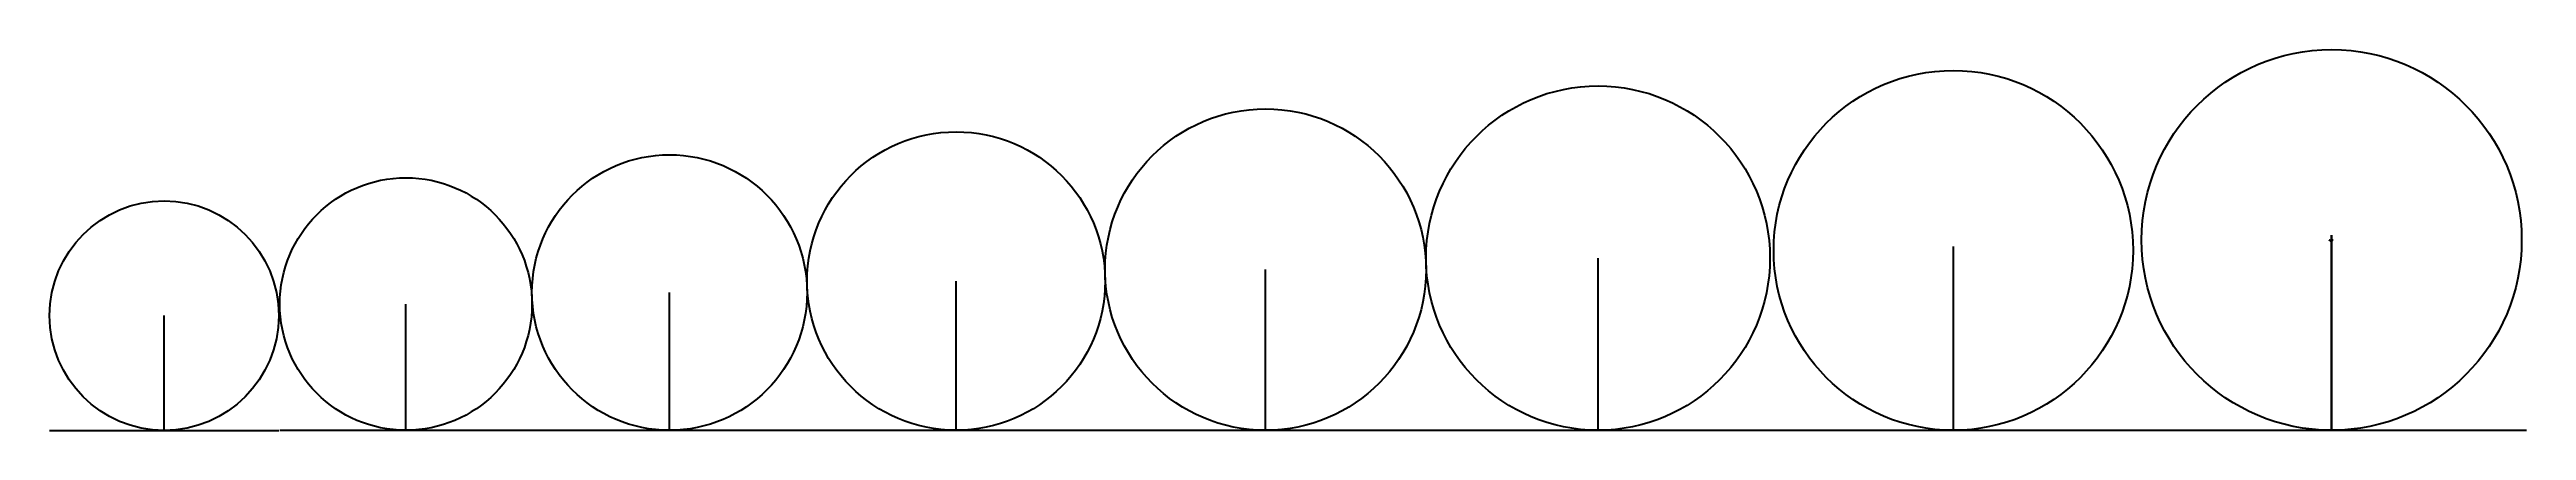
# Model space of a CAD drawing. Header units: millimetres. Extents: x -23990235 to 2059238, y -1997529 to 2001477.
import ezdxf

# ---------------------------------------------------------------- set-up
doc = ezdxf.new("R2010")
doc.units = ezdxf.units.MM
doc.styles.get("Standard").update_dxf_attribs({"font": 'arial.ttf'})
doc.dimstyles.new('ISO-25', dxfattribs={"dimtxt": 2.5, "dimasz": 2.5, "dimexe": 1.25, "dimexo": 0.625, "dimtad": 1, "dimtxsty": 'Standard', "dimcen": 2.5, "dimadec": 0, "dimazin": 0, "dimtfac": 1, "dimtmove": 0, "dimatfit": 3, "dimfxl": 1, "dimarcsym": 0})
pattern_1 = [(45, (1367.3597, 1726.498), (-1.7960512, 1.7960512), [])]
pattern_2 = [(45, (1367.3597, 1726.498), (-2.245064, 2.245064), [])]
pattern_3 = [(45, (2505.1783, 1726.498), (-2.245064, 2.245064), [])]

# ---------------------------------------------------------------- blocks, each defined once
blk = doc.blocks.new('*D1')
at = {"color": 0, "lineweight": -2, "transparency": 16777216}
for p, q in [((2098, -4766), (2085, -4766)), ((2098, -4896), (2085, -4896)), ((2086, -4768), (2086, -4893))]:
    blk.add_line(p, q, dxfattribs=at)
at = {"color": 0, "transparency": 16777216}
for points in [[(2085, -4768), (2086, -4768), (2086, -4766)], [(2085, -4893), (2086, -4893), (2086, -4896)]]:
    blk.add_solid(points, dxfattribs=at)
at = {"layer": 'Defpoints', "color": 0, "transparency": 16777216}
for p in [(2086, -4896), (2099, -4766), (2099, -4896)]:
    blk.add_point(p, dxfattribs=at)
at = {"color": 0, "transparency": 16777216, "insert": (2084, -4831), "char_height": 2.5, "attachment_point": 5, "rotation": 90}
blk.add_mtext('130', dxfattribs=at)
blk = doc.blocks.new('*D2')
at = {"color": 0, "lineweight": -2, "transparency": 16777216}
for p, q in [((2122, -4902), (2122, -4917)), ((2124, -4916), (2139, -4916)), ((2142, -4902), (2142, -4917))]:
    blk.add_line(p, q, dxfattribs=at)
at = {"color": 0, "transparency": 16777216}
for points in [[(2124, -4916), (2124, -4916), (2122, -4916)], [(2139, -4916), (2139, -4916), (2142, -4916)]]:
    blk.add_solid(points, dxfattribs=at)
at = {"layer": 'Defpoints', "color": 0, "transparency": 16777216}
for p in [(2122, -4901), (2142, -4901), (2142, -4916)]:
    blk.add_point(p, dxfattribs=at)
at = {"color": 0, "transparency": 16777216, "insert": (2132, -4914), "char_height": 2.5, "attachment_point": 5}
blk.add_mtext('20', dxfattribs=at)
blk = doc.blocks.new('*D3')
at = {"color": 0, "lineweight": -2, "transparency": 16777216}
for p, q in [((2112, -4897), (2112, -4908)), ((2114, -4907), (2119, -4907)), ((2122, -4897), (2122, -4908))]:
    blk.add_line(p, q, dxfattribs=at)
at = {"color": 0, "transparency": 16777216}
for points in [[(2114, -4906), (2114, -4907), (2112, -4907)], [(2119, -4906), (2119, -4907), (2122, -4907)]]:
    blk.add_solid(points, dxfattribs=at)
at = {"layer": 'Defpoints', "color": 0, "transparency": 16777216}
for p in [(2112, -4896), (2122, -4896), (2122, -4907)]:
    blk.add_point(p, dxfattribs=at)
at = {"color": 0, "transparency": 16777216, "insert": (2117, -4905), "char_height": 2.5, "attachment_point": 5}
blk.add_mtext('10', dxfattribs=at)
blk = doc.blocks.new('*D4')
at = {"color": 0, "lineweight": -2, "transparency": 16777216}
for p, q in [((2142, -4908), (2142, -4922)), ((2144, -4921), (2169, -4921)), ((2172, -4908), (2172, -4922))]:
    blk.add_line(p, q, dxfattribs=at)
at = {"color": 0, "transparency": 16777216}
for points in [[(2144, -4920), (2144, -4921), (2142, -4921)], [(2169, -4920), (2169, -4921), (2172, -4921)]]:
    blk.add_solid(points, dxfattribs=at)
at = {"layer": 'Defpoints', "color": 0, "transparency": 16777216}
for p in [(2142, -4908), (2172, -4908), (2172, -4921)]:
    blk.add_point(p, dxfattribs=at)
at = {"color": 0, "transparency": 16777216, "insert": (2157, -4919), "char_height": 2.5, "attachment_point": 5}
blk.add_mtext('30', dxfattribs=at)
blk = doc.blocks.new('*D5')
at = {"color": 0, "lineweight": -2, "transparency": 16777216}
for p, q in [((2172, -4913), (2172, -4925)), ((2174, -4924), (2209, -4924)), ((2212, -4913), (2212, -4925))]:
    blk.add_line(p, q, dxfattribs=at)
at = {"color": 0, "transparency": 16777216}
for points in [[(2174, -4923), (2174, -4924), (2172, -4924)], [(2209, -4923), (2209, -4924), (2212, -4924)]]:
    blk.add_solid(points, dxfattribs=at)
at = {"layer": 'Defpoints', "color": 0, "transparency": 16777216}
for p in [(2172, -4913), (2212, -4913), (2212, -4924)]:
    blk.add_point(p, dxfattribs=at)
at = {"color": 0, "transparency": 16777216, "insert": (2192, -4922), "char_height": 2.5, "attachment_point": 5}
blk.add_mtext('40', dxfattribs=at)
blk = doc.blocks.new('*D6')
at = {"color": 0, "lineweight": -2, "transparency": 16777216}
for p, q in [((2212, -4918), (2212, -4931)), ((2214, -4929), (2259, -4929)), ((2262, -4918), (2262, -4931))]:
    blk.add_line(p, q, dxfattribs=at)
at = {"color": 0, "transparency": 16777216}
for points in [[(2214, -4929), (2214, -4930), (2212, -4929)], [(2259, -4929), (2259, -4930), (2262, -4929)]]:
    blk.add_solid(points, dxfattribs=at)
at = {"layer": 'Defpoints', "color": 0, "transparency": 16777216}
for p in [(2212, -4918), (2262, -4918), (2262, -4929)]:
    blk.add_point(p, dxfattribs=at)
at = {"color": 0, "transparency": 16777216, "insert": (2237, -4928), "char_height": 2.5, "attachment_point": 5}
blk.add_mtext('50', dxfattribs=at)
blk = doc.blocks.new('*D7')
at = {"color": 0, "lineweight": -2, "transparency": 16777216}
for p, q in [((2262, -4923), (2262, -4935)), ((2264, -4934), (2319, -4934)), ((2322, -4923), (2322, -4935))]:
    blk.add_line(p, q, dxfattribs=at)
at = {"color": 0, "transparency": 16777216}
for points in [[(2264, -4934), (2264, -4934), (2262, -4934)], [(2319, -4934), (2319, -4934), (2322, -4934)]]:
    blk.add_solid(points, dxfattribs=at)
at = {"layer": 'Defpoints', "color": 0, "transparency": 16777216}
for p in [(2262, -4923), (2322, -4923), (2322, -4934)]:
    blk.add_point(p, dxfattribs=at)
at = {"color": 0, "transparency": 16777216, "insert": (2292, -4932), "char_height": 2.5, "attachment_point": 5}
blk.add_mtext('60', dxfattribs=at)
blk = doc.blocks.new('*D8')
at = {"color": 0, "lineweight": -2, "transparency": 16777216}
for p, q in [((2322, -4928), (2322, -4948)), ((2324, -4947), (2389, -4947)), ((2392, -4928), (2392, -4948))]:
    blk.add_line(p, q, dxfattribs=at)
at = {"color": 0, "transparency": 16777216}
for points in [[(2324, -4947), (2324, -4948), (2322, -4947)], [(2389, -4947), (2389, -4948), (2392, -4947)]]:
    blk.add_solid(points, dxfattribs=at)
at = {"layer": 'Defpoints', "color": 0, "transparency": 16777216}
for p in [(2322, -4928), (2392, -4928), (2392, -4947)]:
    blk.add_point(p, dxfattribs=at)
at = {"color": 0, "transparency": 16777216, "insert": (2357, -4945), "char_height": 2.5, "attachment_point": 5}
blk.add_mtext('70', dxfattribs=at)
blk = doc.blocks.new('*D9')
at = {"color": 0, "lineweight": -2, "transparency": 16777216}
for p, q in [((2392, -4933), (2392, -4960)), ((2394, -4959), (2549, -4959)), ((2552, -4933), (2552, -4960))]:
    blk.add_line(p, q, dxfattribs=at)
at = {"color": 0, "transparency": 16777216}
for points in [[(2394, -4959), (2394, -4959), (2392, -4959)], [(2549, -4959), (2549, -4959), (2552, -4959)]]:
    blk.add_solid(points, dxfattribs=at)
at = {"layer": 'Defpoints', "color": 0, "transparency": 16777216}
for p in [(2392, -4933), (2552, -4933), (2552, -4959)]:
    blk.add_point(p, dxfattribs=at)
at = {"color": 0, "transparency": 16777216, "insert": (2472, -4957), "char_height": 2.5, "attachment_point": 5}
blk.add_mtext('160', dxfattribs=at)
blk = doc.blocks.new('*D10')
at = {"color": 0, "lineweight": -2, "transparency": 16777216}
for p, q in [((2112, -4765), (2112, -4680)), ((2114, -4681), (2824, -4681)), ((2827, -4765), (2827, -4680))]:
    blk.add_line(p, q, dxfattribs=at)
at = {"color": 0, "transparency": 16777216}
for points in [[(2114, -4681), (2114, -4681), (2112, -4681)], [(2824, -4681), (2824, -4681), (2827, -4681)]]:
    blk.add_solid(points, dxfattribs=at)
at = {"layer": 'Defpoints', "color": 0, "transparency": 16777216}
for p in [(2112, -4766), (2827, -4681), (2827, -4766)]:
    blk.add_point(p, dxfattribs=at)
at = {"color": 0, "transparency": 16777216, "insert": (2469, -4679), "char_height": 2.5, "attachment_point": 5}
blk.add_mtext('715', dxfattribs=at)
blk = doc.blocks.new('*D11')
at = {"color": 0, "lineweight": -2, "transparency": 16777216}
for p, q in [((2552, -4933), (2679, -4933)), ((2552, -6033), (2679, -6033)), ((2677, -4935), (2677, -6030))]:
    blk.add_line(p, q, dxfattribs=at)
at = {"color": 0, "transparency": 16777216}
for points in [[(2677, -4935), (2678, -4935), (2677, -4933)], [(2677, -6030), (2678, -6030), (2677, -6033)]]:
    blk.add_solid(points, dxfattribs=at)
at = {"layer": 'Defpoints', "color": 0, "transparency": 16777216}
for p in [(2552, -4933), (2552, -6033), (2677, -6033)]:
    blk.add_point(p, dxfattribs=at)
at = {"color": 0, "transparency": 16777216, "insert": (2675, -5483), "char_height": 2.5, "attachment_point": 5, "rotation": 90}
blk.add_mtext('1100', dxfattribs=at)
blk = doc.blocks.new('*D12')
at = {"color": 0, "lineweight": -2, "transparency": 16777216}
for p, q in [((2552, -4933), (2679, -4933)), ((2677, -4935), (2677, -5414)), ((2678, -5416), (2679, -5416))]:
    blk.add_line(p, q, dxfattribs=at)
at = {"color": 0, "transparency": 16777216}
for points in [[(2677, -4935), (2678, -4935), (2677, -4933)], [(2677, -5414), (2678, -5414), (2677, -5416)]]:
    blk.add_solid(points, dxfattribs=at)
at = {"layer": 'Defpoints', "color": 0, "transparency": 16777216}
for p in [(2552, -4933), (2677, -5416), (2677, -5416)]:
    blk.add_point(p, dxfattribs=at)
at = {"color": 0, "transparency": 16777216, "insert": (2675, -5174), "char_height": 2.5, "attachment_point": 5, "rotation": 90}
blk.add_mtext('483,26', dxfattribs=at)
blk = doc.blocks.new('*D13')
at = {"color": 0, "lineweight": -2, "transparency": 16777216}
for p, q in [((2112, -6197), (2112, -6298)), ((2114, -6296), (3539, -6296)), ((3542, -6197), (3542, -6298))]:
    blk.add_line(p, q, dxfattribs=at)
at = {"color": 0, "transparency": 16777216}
for points in [[(2114, -6296), (2114, -6297), (2112, -6296)], [(3539, -6296), (3539, -6297), (3542, -6296)]]:
    blk.add_solid(points, dxfattribs=at)
at = {"layer": 'Defpoints', "color": 0, "transparency": 16777216}
for p in [(2112, -6196), (3542, -6196), (3542, -6296)]:
    blk.add_point(p, dxfattribs=at)
at = {"color": 0, "transparency": 16777216, "insert": (2827, -6294), "char_height": 2.5, "attachment_point": 5}
blk.add_mtext('1430,19', dxfattribs=at)
blk = doc.blocks.new('*D14')
at = {"color": 0, "lineweight": -2, "transparency": 16777216}
for p, q in [((3182, -4732), (3184, -4707)), ((3187, -4709), (3542, -4741)), ((3542, -4765), (3544, -4740))]:
    blk.add_line(p, q, dxfattribs=at)
at = {"color": 0, "transparency": 16777216}
for points in [[(3187, -4708), (3186, -4709), (3184, -4708)], [(3542, -4741), (3542, -4742), (3544, -4742)]]:
    blk.add_solid(points, dxfattribs=at)
at = {"layer": 'Defpoints', "color": 0, "transparency": 16777216}
for p in [(3182, -4733), (3542, -4766), (3544, -4742)]:
    blk.add_point(p, dxfattribs=at)
at = {"color": 0, "transparency": 16777216, "insert": (3364, -4723), "char_height": 2.5, "attachment_point": 5, "rotation": 354.7302789}
blk.add_mtext('361,53', dxfattribs=at)

msp = doc.modelspace()

# ---------------------------------------------------------------- hatches: boundary and pattern name
h = msp.add_hatch()
h.set_pattern_fill('ANSI31', color=256)
h.paths.add_polyline_path([(-293.394, -6644.266), (-243.394, -6644.266), (-243.394, -6474.266), (-293.394, -6474.266)])
h.paths.add_polyline_path([(-333.394, -6484.266), (-363.394, -6484.266), (-363.394, -6634.266), (-333.394, -6634.266)])
h.paths.add_polyline_path([(-383.394, -6492.47), (-393.394, -6492.47), (-393.394, -6622.47), (-383.394, -6622.47)])
h = msp.add_hatch()
h.set_pattern_fill('ANSI31', color=256)
h.set_pattern_definition(pattern_2)
h.paths.add_polyline_path([(1073.966, -4917.768), (1123.966, -4917.768), (1123.966, -4747.768), (1073.966, -4747.768)])
h.paths.add_polyline_path([(1033.966, -4757.768), (1003.966, -4757.768), (1003.966, -4907.768), (1033.966, -4907.768)])
h.paths.add_polyline_path([(983.966, -4765.972), (973.966, -4765.972), (973.966, -4895.972), (983.966, -4895.972)])
h = msp.add_hatch(color=256)
h.dxf.hatch_style = 1
h.paths.add_polyline_path([(1253.966, -4732.768), (1333.966, -4732.768), (1333.966, -4932.768), (1253.966, -4932.768)])
h.paths.add_polyline_path([(1123.966, -4742.768), (1183.966, -4742.768), (1183.966, -4922.768), (1123.966, -4922.768)])
h.paths.add_polyline_path([(1033.966, -4752.768), (1073.966, -4752.768), (1073.966, -4912.768), (1033.966, -4912.768)])
h.paths.add_polyline_path([(983.966, -4760.972), (1003.966, -4760.972), (1003.966, -4900.972), (983.966, -4900.972)])
h = msp.add_hatch()
h.set_pattern_fill('ANSI31', color=256, scale=0.8)
h.set_pattern_definition(pattern_1)
h.paths.add_polyline_path([(1183.966, -4927.768), (1253.966, -4927.768), (1253.966, -4737.768), (1183.966, -4737.768)])
h = msp.add_hatch(color=256)
h.dxf.hatch_style = 1
h.paths.add_polyline_path([(1413.966, -4732.768), (1333.966, -4732.768), (1333.966, -4932.768), (1413.966, -4932.768)])
h.paths.add_polyline_path([(1543.966, -4742.768), (1483.966, -4742.768), (1483.966, -4922.768), (1543.966, -4922.768)])
h.paths.add_polyline_path([(1633.966, -4752.768), (1593.966, -4752.768), (1593.966, -4912.768), (1633.966, -4912.768)])
h.paths.add_polyline_path([(1683.966, -4760.972), (1663.966, -4760.972), (1663.966, -4900.972), (1683.966, -4900.972)])
h = msp.add_hatch()
h.set_pattern_fill('ANSI31', color=256, scale=0.8)
h.set_pattern_definition(pattern_1)
h.paths.add_polyline_path([(1483.966, -4737.768), (1413.966, -4737.768), (1413.966, -4927.768), (1483.966, -4927.768)])
h = msp.add_hatch()
h.set_pattern_fill('ANSI31', color=256)
h.set_pattern_definition(pattern_2)
h.paths.add_polyline_path([(1593.966, -4747.768), (1543.966, -4747.768), (1543.966, -4917.768), (1593.966, -4917.768)])
h.paths.add_polyline_path([(1633.966, -4907.768), (1663.966, -4907.768), (1663.966, -4757.768), (1633.966, -4757.768)])
h.paths.add_polyline_path([(1683.966, -4895.972), (1693.966, -4895.972), (1693.966, -4765.972), (1683.966, -4765.972)])
h = msp.add_hatch()
h.set_pattern_fill('ANSI31', color=256)
h.paths.add_polyline_path([(2121.784, -4765.972), (2111.784, -4765.972), (2111.784, -4895.972), (2121.784, -4895.972)])
h = msp.add_hatch()
h.set_pattern_fill('ANSI31', color=256)
h.paths.add_polyline_path([(2121.784, -6065.972), (2111.784, -6065.972), (2111.784, -6195.972), (2121.784, -6195.972)])
at = {"true_color": 0x939598}
h = msp.add_hatch(color=252, dxfattribs=at)
h.dxf.hatch_style = 1
h.paths.add_polyline_path([(2471.784, -4732.768), (2391.784, -4732.768), (2391.784, -4932.768), (2471.784, -4932.768)])
h.paths.add_polyline_path([(2321.784, -4742.768), (2261.784, -4742.768), (2261.784, -4922.768), (2321.784, -4922.768)])
h.paths.add_polyline_path([(2211.784, -4752.768), (2171.784, -4752.768), (2171.784, -4912.768), (2211.784, -4912.768)])
h.paths.add_polyline_path([(2141.784, -4760.972), (2121.784, -4760.972), (2121.784, -4900.972), (2141.784, -4900.972)])
h = msp.add_hatch(color=256)
h.dxf.hatch_style = 1
h.paths.add_polyline_path([(2121.784, -4760.972), (2141.784, -4760.972), (2141.784, -4900.972), (2121.784, -4900.972)])
at = {"true_color": 0x636466}
h = msp.add_hatch(color=251, dxfattribs=at)
h.dxf.hatch_style = 1
h.paths.add_polyline_path([(2121.784, -6060.972), (2141.784, -6060.972), (2141.784, -6200.972), (2121.784, -6200.972)])
h = msp.add_hatch()
h.set_pattern_fill('ANSI31', color=256)
h.paths.add_polyline_path([(2171.784, -4757.768), (2141.784, -4757.768), (2141.784, -4907.768), (2171.784, -4907.768)])
h = msp.add_hatch()
h.set_pattern_fill('ANSI31', color=256)
h.paths.add_polyline_path([(2171.784, -6057.768), (2141.784, -6057.768), (2141.784, -6207.768), (2171.784, -6207.768)])
h = msp.add_hatch(color=256)
h.dxf.hatch_style = 1
h.paths.add_polyline_path([(2171.784, -4752.768), (2211.784, -4752.768), (2211.784, -4912.768), (2171.784, -4912.768)])
h = msp.add_hatch(color=251, dxfattribs=at)
h.dxf.hatch_style = 1
h.paths.add_polyline_path([(2171.784, -6052.768), (2211.784, -6052.768), (2211.784, -6212.768), (2171.784, -6212.768)])
h = msp.add_hatch()
h.set_pattern_fill('ANSI31', color=256)
h.paths.add_polyline_path([(2211.784, -4917.768), (2261.784, -4917.768), (2261.784, -4747.768), (2211.784, -4747.768)])
h = msp.add_hatch()
h.set_pattern_fill('ANSI31', color=256)
h.paths.add_polyline_path([(2211.784, -6217.768), (2261.784, -6217.768), (2261.784, -6047.768), (2211.784, -6047.768)])
h = msp.add_hatch(color=256)
h.dxf.hatch_style = 1
h.paths.add_polyline_path([(2261.784, -4742.768), (2321.784, -4742.768), (2321.784, -4922.768), (2261.784, -4922.768)])
h = msp.add_hatch(color=251, dxfattribs=at)
h.dxf.hatch_style = 1
h.paths.add_polyline_path([(2261.784, -6042.768), (2321.784, -6042.768), (2321.784, -6222.768), (2261.784, -6222.768)])
h = msp.add_hatch()
h.set_pattern_fill('ANSI31', color=256, scale=0.8)
h.paths.add_polyline_path([(2321.784, -4927.768), (2391.784, -4927.768), (2391.784, -4737.768), (2321.784, -4737.768)])
h = msp.add_hatch()
h.set_pattern_fill('ANSI31', color=256, scale=0.8)
h.paths.add_polyline_path([(2321.784, -6227.768), (2391.784, -6227.768), (2391.784, -6037.768), (2321.784, -6037.768)])
at = {"transparency": 33554687}
h = msp.add_hatch(color=256, dxfattribs=at)
h.dxf.hatch_style = 1
h.paths.add_polyline_path([(2391.784, -4732.768), (2471.784, -4732.768), (2471.784, -4932.768), (2391.784, -4932.768)])
at = {"true_color": 0x939598}
h = msp.add_hatch(dxfattribs=at)
h.set_pattern_fill('ANSI32', color=252)
h.paths.add_polyline_path([(2551.784, -4932.768), (2391.784, -4932.768), (2391.784, -6032.768), (2551.784, -6032.768)])
at = {"true_color": 0x636466}
h = msp.add_hatch(color=251, dxfattribs=at)
h.dxf.hatch_style = 1
h.paths.add_polyline_path([(2391.784, -6032.768), (2471.784, -6032.768), (2471.784, -6232.768), (2391.784, -6232.768)])
at = {"true_color": 0x939598}
h = msp.add_hatch(color=252, dxfattribs=at)
h.dxf.hatch_style = 1
h.paths.add_polyline_path([(2551.784, -4732.768), (2471.784, -4732.768), (2471.784, -4932.768), (2551.784, -4932.768)])
at = {"true_color": 0x636466}
h = msp.add_hatch(color=251, dxfattribs=at)
h.dxf.hatch_style = 1
h.paths.add_polyline_path([(2551.784, -6032.768), (2471.784, -6032.768), (2471.784, -6232.768), (2551.784, -6232.768)])
h = msp.add_hatch()
h.set_pattern_fill('ANSI31', color=256, scale=0.8)
h.paths.add_polyline_path([(2621.784, -4737.768), (2551.784, -4737.768), (2551.784, -4927.768), (2621.784, -4927.768)])
h = msp.add_hatch()
h.set_pattern_fill('ANSI31', color=256, scale=0.8)
h.paths.add_polyline_path([(2621.784, -6037.768), (2551.784, -6037.768), (2551.784, -6227.768), (2621.784, -6227.768)])
at = {"true_color": 0x939598}
h = msp.add_hatch(color=252, dxfattribs=at)
h.dxf.hatch_style = 1
h.paths.add_polyline_path([(2681.784, -4742.768), (2621.784, -4742.768), (2621.784, -4922.768), (2681.784, -4922.768)])
at = {"true_color": 0x636466}
h = msp.add_hatch(color=251, dxfattribs=at)
h.dxf.hatch_style = 1
h.paths.add_polyline_path([(2681.784, -6042.768), (2621.784, -6042.768), (2621.784, -6222.768), (2681.784, -6222.768)])
h = msp.add_hatch()
h.set_pattern_fill('ANSI31', color=256)
h.paths.add_polyline_path([(2731.784, -4747.768), (2681.784, -4747.768), (2681.784, -4917.768), (2731.784, -4917.768)])
h = msp.add_hatch()
h.set_pattern_fill('ANSI31', color=256)
h.paths.add_polyline_path([(2731.784, -6047.768), (2681.784, -6047.768), (2681.784, -6217.768), (2731.784, -6217.768)])
at = {"true_color": 0x939598}
h = msp.add_hatch(color=252, dxfattribs=at)
h.dxf.hatch_style = 1
h.paths.add_polyline_path([(2771.784, -4752.768), (2731.784, -4752.768), (2731.784, -4912.768), (2771.784, -4912.768)])
at = {"true_color": 0x636466}
h = msp.add_hatch(color=251, dxfattribs=at)
h.dxf.hatch_style = 1
h.paths.add_polyline_path([(2771.784, -6052.768), (2731.784, -6052.768), (2731.784, -6212.768), (2771.784, -6212.768)])
h = msp.add_hatch()
h.set_pattern_fill('ANSI31', color=256)
h.paths.add_polyline_path([(2771.784, -4907.768), (2801.784, -4907.768), (2801.784, -4757.768), (2771.784, -4757.768)])
h = msp.add_hatch()
h.set_pattern_fill('ANSI31', color=256)
h.paths.add_polyline_path([(2771.784, -6207.768), (2801.784, -6207.768), (2801.784, -6057.768), (2771.784, -6057.768)])
at = {"true_color": 0x939598}
h = msp.add_hatch(color=252, dxfattribs=at)
h.dxf.hatch_style = 1
h.paths.add_polyline_path([(2821.784, -4760.972), (2801.784, -4760.972), (2801.784, -4900.972), (2821.784, -4900.972)])
at = {"true_color": 0x636466}
h = msp.add_hatch(color=251, dxfattribs=at)
h.dxf.hatch_style = 1
h.paths.add_polyline_path([(2821.784, -6060.972), (2801.784, -6060.972), (2801.784, -6200.972), (2821.784, -6200.972)])
h = msp.add_hatch()
h.set_pattern_fill('ANSI31', color=256)
h.set_pattern_definition(pattern_3)
h.paths.add_polyline_path([(2821.784, -4895.972), (2831.784, -4895.972), (2831.784, -4765.972), (2821.784, -4765.972)])
h = msp.add_hatch()
h.set_pattern_fill('ANSI31', color=256)
h.paths.add_polyline_path([(2831.784, -4765.972), (2821.784, -4765.972), (2821.784, -4895.972), (2831.784, -4895.972)])
h = msp.add_hatch()
h.set_pattern_fill('ANSI31', color=256)
h.paths.add_polyline_path([(2821.784, -6195.972), (2831.784, -6195.972), (2831.784, -6065.972), (2821.784, -6065.972)])
h = msp.add_hatch()
h.set_pattern_fill('ANSI31', color=256)
h.set_pattern_definition([(45, (3215.3656, 426.498), (-2.245064, 2.245064), [])])
h.paths.add_polyline_path([(2831.972, -6065.972), (2821.972, -6065.972), (2821.972, -6195.972), (2831.972, -6195.972)])
at = {"true_color": 0x939598}
h = msp.add_hatch(color=252, dxfattribs=at)
h.dxf.hatch_style = 1
h.paths.add_polyline_path([(2851.784, -4760.972), (2831.784, -4760.972), (2831.784, -4900.972), (2851.784, -4900.972)])
at = {"true_color": 0x636466}
h = msp.add_hatch(color=251, dxfattribs=at)
h.dxf.hatch_style = 1
h.paths.add_polyline_path([(2831.972, -6060.972), (2851.972, -6060.972), (2851.972, -6200.972), (2831.972, -6200.972)])
h = msp.add_hatch()
h.set_pattern_fill('ANSI31', color=256)
h.paths.add_polyline_path([(2881.784, -4757.768), (2851.784, -4757.768), (2851.784, -4907.768), (2881.784, -4907.768)])
h = msp.add_hatch()
h.set_pattern_fill('ANSI31', color=256, angle=353.38235)
h.paths.add_polyline_path([(2881.972, -6057.768), (2851.972, -6057.768), (2851.972, -6207.768), (2881.972, -6207.768)])
at = {"true_color": 0x939598}
h = msp.add_hatch(color=252, dxfattribs=at)
h.dxf.hatch_style = 1
h.paths.add_polyline_path([(2881.784, -4752.768), (2921.784, -4752.768), (2921.784, -4912.768), (2881.784, -4912.768)])
at = {"true_color": 0x636466}
h = msp.add_hatch(color=251, dxfattribs=at)
h.dxf.hatch_style = 1
h.paths.add_polyline_path([(2881.972, -6052.768), (2921.972, -6052.768), (2921.972, -6212.768), (2881.972, -6212.768)])
h = msp.add_hatch()
h.set_pattern_fill('ANSI31', color=256)
h.paths.add_polyline_path([(2921.784, -4917.768), (2971.784, -4917.768), (2971.784, -4747.768), (2921.784, -4747.768)])
h = msp.add_hatch()
h.set_pattern_fill('ANSI31', color=256, angle=353.38235)
h.paths.add_polyline_path([(2921.972, -6217.768), (2971.972, -6217.768), (2971.972, -6047.768), (2921.972, -6047.768)])
at = {"true_color": 0x939598}
h = msp.add_hatch(color=252, dxfattribs=at)
h.dxf.hatch_style = 1
h.paths.add_polyline_path([(2971.784, -4742.768), (3031.784, -4742.768), (3031.784, -4922.768), (2971.784, -4922.768)])
at = {"true_color": 0x636466}
h = msp.add_hatch(color=251, dxfattribs=at)
h.dxf.hatch_style = 1
h.paths.add_polyline_path([(2971.972, -6042.768), (3031.972, -6042.768), (3031.972, -6222.768), (2971.972, -6222.768)])
h = msp.add_hatch()
h.set_pattern_fill('ANSI31', color=256, scale=0.8)
h.paths.add_polyline_path([(3031.784, -4927.768), (3101.784, -4927.768), (3101.784, -4737.768), (3031.784, -4737.768)])
h = msp.add_hatch()
h.set_pattern_fill('ANSI31', color=256, scale=0.8, angle=353.38235)
h.paths.add_polyline_path([(3031.972, -6227.768), (3101.972, -6227.768), (3101.972, -6037.768), (3031.972, -6037.768)])
at = {"true_color": 0x939598}
h = msp.add_hatch(color=252, dxfattribs=at)
h.dxf.hatch_style = 1
h.paths.add_polyline_path([(3101.784, -4732.768), (3181.784, -4732.768), (3181.784, -4932.768), (3101.784, -4932.768)])
h = msp.add_hatch(dxfattribs=at)
h.set_pattern_fill('ANSI32', color=252)
h.set_pattern_definition([(45, (-4.67, 108.075), (-6.735192, 6.735192), []), (45, (-0.18, 108.075), (-6.735192, 6.735192), [])])
h.paths.add_polyline_path([(3261.784, -4932.768), (3101.784, -4932.768), (3101.784, -6032.768), (3261.784, -6032.768)])
at = {"true_color": 0x636466}
h = msp.add_hatch(color=251, dxfattribs=at)
h.dxf.hatch_style = 1
h.paths.add_polyline_path([(3101.972, -6032.768), (3181.972, -6032.768), (3181.972, -6232.768), (3101.972, -6232.768)])
at = {"true_color": 0x939598}
h = msp.add_hatch(color=252, dxfattribs=at)
h.dxf.hatch_style = 1
h.paths.add_polyline_path([(3261.784, -4732.768), (3181.784, -4732.768), (3181.784, -4932.768), (3261.784, -4932.768)])
at = {"true_color": 0x636466}
h = msp.add_hatch(color=251, dxfattribs=at)
h.dxf.hatch_style = 1
h.paths.add_polyline_path([(3261.972, -6032.768), (3181.972, -6032.768), (3181.972, -6232.768), (3261.972, -6232.768)])
h = msp.add_hatch()
h.set_pattern_fill('ANSI31', color=256, scale=0.8)
h.paths.add_polyline_path([(3331.784, -4737.768), (3261.784, -4737.768), (3261.784, -4927.768), (3331.784, -4927.768)])
h = msp.add_hatch()
h.set_pattern_fill('ANSI31', color=256, scale=0.8, angle=353.38235)
h.paths.add_polyline_path([(3331.972, -6037.768), (3261.972, -6037.768), (3261.972, -6227.768), (3331.972, -6227.768)])
at = {"true_color": 0x939598}
h = msp.add_hatch(color=252, dxfattribs=at)
h.dxf.hatch_style = 1
h.paths.add_polyline_path([(3391.784, -4742.768), (3331.784, -4742.768), (3331.784, -4922.768), (3391.784, -4922.768)])
at = {"true_color": 0x636466}
h = msp.add_hatch(color=251, dxfattribs=at)
h.dxf.hatch_style = 1
h.paths.add_polyline_path([(3391.972, -6042.768), (3331.972, -6042.768), (3331.972, -6222.768), (3391.972, -6222.768)])
h = msp.add_hatch()
h.set_pattern_fill('ANSI31', color=256)
h.paths.add_polyline_path([(3441.784, -4747.768), (3391.784, -4747.768), (3391.784, -4917.768), (3441.784, -4917.768)])
h = msp.add_hatch()
h.set_pattern_fill('ANSI31', color=256, angle=353.38235)
h.paths.add_polyline_path([(3441.972, -6047.768), (3391.972, -6047.768), (3391.972, -6217.768), (3441.972, -6217.768)])
at = {"true_color": 0x939598}
h = msp.add_hatch(color=252, dxfattribs=at)
h.dxf.hatch_style = 1
h.paths.add_polyline_path([(3481.784, -4752.768), (3441.784, -4752.768), (3441.784, -4912.768), (3481.784, -4912.768)])
at = {"true_color": 0x636466}
h = msp.add_hatch(color=251, dxfattribs=at)
h.dxf.hatch_style = 1
h.paths.add_polyline_path([(3481.972, -6052.768), (3441.972, -6052.768), (3441.972, -6212.768), (3481.972, -6212.768)])
h = msp.add_hatch()
h.set_pattern_fill('ANSI31', color=256)
h.paths.add_polyline_path([(3481.784, -4907.768), (3511.784, -4907.768), (3511.784, -4757.768), (3481.784, -4757.768)])
h = msp.add_hatch()
h.set_pattern_fill('ANSI31', color=256, angle=353.38235)
h.paths.add_polyline_path([(3481.972, -6207.768), (3511.972, -6207.768), (3511.972, -6057.768), (3481.972, -6057.768)])
at = {"true_color": 0x939598}
h = msp.add_hatch(color=252, dxfattribs=at)
h.dxf.hatch_style = 1
h.paths.add_polyline_path([(3531.784, -4760.972), (3511.784, -4760.972), (3511.784, -4900.972), (3531.784, -4900.972)])
at = {"true_color": 0x636466}
h = msp.add_hatch(color=251, dxfattribs=at)
h.dxf.hatch_style = 1
h.paths.add_polyline_path([(3531.972, -6060.972), (3511.972, -6060.972), (3511.972, -6200.972), (3531.972, -6200.972)])
h = msp.add_hatch()
h.set_pattern_fill('ANSI31', color=256)
h.set_pattern_definition(pattern_3)
h.paths.add_polyline_path([(3541.784, -4765.972), (3531.784, -4765.972), (3531.784, -4895.972), (3541.784, -4895.972)])
h = msp.add_hatch()
h.set_pattern_fill('ANSI31', color=256)
h.paths.add_polyline_path([(3531.784, -4895.972), (3541.784, -4895.972), (3541.784, -4765.972), (3531.784, -4765.972)])
h = msp.add_hatch()
h.set_pattern_fill('ANSI31', color=256, angle=353.38235)
h.paths.add_polyline_path([(3531.972, -6195.972), (3541.972, -6195.972), (3541.972, -6065.972), (3531.972, -6065.972)])

# ---------------------------------------------------------------- linework, layer by layer
for p, q in [((3698.438, -629.838), (3698.438, 20.162)), ((5048.438, -629.838), (5048.438, 70.162)), ((6498.438, -629.838), (6498.438, 120.162)), ((8048.438, -629.838), (8048.438, 170.162)), ((9698.438, -629.838), (9698.438, 220.162)), ((9900.73, -1996324.642), (9900.73, 53012.31)), ((11154.308, -1996324.642), (11154.308, 53012.31)), ((11356.599, -629.838), (11356.599, 220.162)), ((12596.146, -1996324.642), (12596.146, 53012.31)), ((13006.599, -629.838), (13006.599, 170.162)), ((14556.599, -629.838), (14556.599, 120.162)), ((16006.599, -629.838), (16006.599, 70.162)), ((17356.599, -629.838), (17356.599, 20.162)), ((-7705250.147, -1996324.642), (-7705250.147, -188086.155)), ((-3968223.941, -1996324.642), (-3968223.941, -67536.923)), ((-256.057, -630.338), (743.943, -630.338)), ((-256.057, -3988.31), (743.943, -3988.31)), ((243.943, -630.338), (243.943, -130.338)), ((243.943, -3988.31), (243.943, -3488.31)), ((748.438, -629.838), (1848.438, -629.838)), ((748.438, -3987.811), (1848.438, -3987.811)), ((1298.438, -629.838), (1298.438, -79.838)), ((1298.438, -3987.811), (1298.438, -3437.811)), ((1848.438, -629.838), (3048.438, -629.838)), ((1848.438, -3987.811), (3048.438, -3987.811)), ((2448.438, -629.838), (2448.438, -29.838)), ((2448.438, -3987.811), (2448.438, -3387.811)), ((3048.438, -629.838), (4348.438, -629.838)), ((3048.438, -3987.811), (4348.438, -3987.811)), ((3698.438, -3987.811), (3698.438, -3337.811)), ((4348.438, -629.838), (5748.438, -629.838)), ((4348.438, -3987.811), (5748.438, -3987.811)), ((5048.438, -3987.811), (5048.438, -3287.811)), ((5748.438, -629.838), (7248.438, -629.838)), ((5748.438, -3987.811), (7248.438, -3987.811)), ((6498.438, -3987.811), (6498.438, -3237.811)), ((7248.438, -629.838), (8848.438, -629.838)), ((7248.438, -3987.811), (8848.438, -3987.811)), ((8048.438, -3987.811), (8048.438, -3187.811)), ((8848.438, -629.838), (10548.438, -629.838)), ((8848.438, -3987.811), (10548.438, -3987.811)), ((9698.438, -3987.811), (9698.438, -3137.811)), ((12206.599, -629.838), (10506.599, -629.838)), ((13806.599, -629.838), (12206.599, -629.838)), ((15306.599, -629.838), (13806.599, -629.838)), ((16706.599, -629.838), (15306.599, -629.838)), ((18006.599, -629.838), (16706.599, -629.838)), ((19206.599, -629.838), (18006.599, -629.838)), ((18606.599, -629.838), (18606.599, -29.838)), ((20306.599, -629.838), (19206.599, -629.838)), ((19756.599, -629.838), (19756.599, -79.838)), ((21311.095, -630.338), (20311.095, -630.338)), ((20811.095, -630.338), (20811.095, -130.338)), ((-14456007.165, -1996324.642), (-14456007.165, -429184.62)), ((-11201177.888, -1996324.642), (-11201177.888, -308635.388)), ((-20242370.322, -1996324.642), (-20242370.322, -670283.085)), ((-17469737.976, -1996324.642), (-17469737.976, -549733.853)), ((-22784742.816, -1997529.383), (-22784742.816, -792037.058)), ((-23990235.14, -1997529.383), (-21579250.491, -1997529.383)), ((-21568411.879, -1996324.642), (-18916328.765, -1996324.642)), ((-18916328.765, -1996324.642), (-16023147.187, -1996324.642)), ((-16023147.187, -1996324.642), (-12888867.143, -1996324.642)), ((-12888867.143, -1996324.642), (-9513488.634, -1996324.642)), ((-9513488.634, -1996324.642), (-5897011.661, -1996324.642)), ((-5897011.661, -1996324.642), (-2039436.222, -1996324.642)), ((-2039436.222, -1996324.642), (2059237.681, -1996324.642))]:
    msp.add_line(p, q)
for points in [[(-14330.721, 1103.558), (-11185.391, 1103.558), (-11185.391, -431.663), (-14330.721, -431.663)], [(-383.394, -6492.47), (-393.394, -6492.47), (-393.394, -6622.47), (-383.394, -6622.47)], [(-383.394, -6487.47), (-363.394, -6487.47), (-363.394, -6627.47), (-383.394, -6627.47)], [(-333.394, -6484.266), (-363.394, -6484.266), (-363.394, -6634.266), (-333.394, -6634.266)], [(-293.394, -6479.266), (-333.394, -6479.266), (-333.394, -6639.266), (-293.394, -6639.266)], [(-243.394, -6474.266), (-293.394, -6474.266), (-293.394, -6644.266), (-243.394, -6644.266)], [(227.002, -13027.815), (297.002, -13027.815), (297.002, -13217.815), (227.002, -13217.815)], [(983.966, -4765.972), (973.966, -4765.972), (973.966, -4895.972), (983.966, -4895.972)], [(983.966, -4760.972), (1003.966, -4760.972), (1003.966, -4900.972), (983.966, -4900.972)], [(1001.593, -5331.376), (1241.593, -5331.376), (1241.593, -5491.376), (1001.593, -5491.376)], [(1033.966, -4757.768), (1003.966, -4757.768), (1003.966, -4907.768), (1033.966, -4907.768)], [(1073.966, -4752.768), (1033.966, -4752.768), (1033.966, -4912.768), (1073.966, -4912.768)], [(1123.966, -4747.768), (1073.966, -4747.768), (1073.966, -4917.768), (1123.966, -4917.768)], [(1183.966, -4742.768), (1123.966, -4742.768), (1123.966, -4922.768), (1183.966, -4922.768)], [(1253.966, -4737.768), (1183.966, -4737.768), (1183.966, -4927.768), (1253.966, -4927.768)], [(1333.966, -4732.768), (1253.966, -4732.768), (1253.966, -4932.768), (1333.966, -4932.768)], [(1333.966, -4732.768), (1413.966, -4732.768), (1413.966, -4932.768), (1333.966, -4932.768)], [(1413.966, -4737.768), (1483.966, -4737.768), (1483.966, -4927.768), (1413.966, -4927.768)], [(1483.966, -4742.768), (1543.966, -4742.768), (1543.966, -4922.768), (1483.966, -4922.768)], [(1543.966, -4747.768), (1593.966, -4747.768), (1593.966, -4917.768), (1543.966, -4917.768)], [(1593.966, -4752.768), (1633.966, -4752.768), (1633.966, -4912.768), (1593.966, -4912.768)], [(1633.966, -4757.768), (1663.966, -4757.768), (1663.966, -4907.768), (1633.966, -4907.768)], [(1683.966, -4760.972), (1663.966, -4760.972), (1663.966, -4900.972), (1683.966, -4900.972)], [(1683.966, -4765.972), (1693.966, -4765.972), (1693.966, -4895.972), (1683.966, -4895.972)], [(2121.784, -4765.972), (2111.784, -4765.972), (2111.784, -4895.972), (2121.784, -4895.972)], [(2121.784, -6065.972), (2111.784, -6065.972), (2111.784, -6195.972), (2121.784, -6195.972)], [(2121.784, -4760.972), (2141.784, -4760.972), (2141.784, -4900.972), (2121.784, -4900.972)], [(2121.784, -6060.972), (2141.784, -6060.972), (2141.784, -6200.972), (2121.784, -6200.972)], [(2171.784, -4757.768), (2141.784, -4757.768), (2141.784, -4907.768), (2171.784, -4907.768)], [(2171.784, -6057.768), (2141.784, -6057.768), (2141.784, -6207.768), (2171.784, -6207.768)], [(2211.784, -4752.768), (2171.784, -4752.768), (2171.784, -4912.768), (2211.784, -4912.768)], [(2211.784, -6052.768), (2171.784, -6052.768), (2171.784, -6212.768), (2211.784, -6212.768)], [(2261.784, -4747.768), (2211.784, -4747.768), (2211.784, -4917.768), (2261.784, -4917.768)], [(2261.784, -6047.768), (2211.784, -6047.768), (2211.784, -6217.768), (2261.784, -6217.768)], [(2321.784, -4742.768), (2261.784, -4742.768), (2261.784, -4922.768), (2321.784, -4922.768)], [(2321.784, -6042.768), (2261.784, -6042.768), (2261.784, -6222.768), (2321.784, -6222.768)], [(2391.784, -4737.768), (2321.784, -4737.768), (2321.784, -4927.768), (2391.784, -4927.768)], [(2391.784, -6037.768), (2321.784, -6037.768), (2321.784, -6227.768), (2391.784, -6227.768)], [(2471.784, -4732.768), (2391.784, -4732.768), (2391.784, -4932.768), (2471.784, -4932.768)], [(2391.784, -6032.768), (2391.784, -4932.768), (2551.784, -4932.768), (2551.784, -6032.768)], [(2471.784, -6032.768), (2391.784, -6032.768), (2391.784, -6232.768), (2471.784, -6232.768)], [(2471.784, -4732.768), (2551.784, -4732.768), (2551.784, -4932.768), (2471.784, -4932.768)], [(2471.784, -6032.768), (2551.784, -6032.768), (2551.784, -6232.768), (2471.784, -6232.768)], [(2551.784, -4737.768), (2621.784, -4737.768), (2621.784, -4927.768), (2551.784, -4927.768)], [(2551.784, -6037.768), (2621.784, -6037.768), (2621.784, -6227.768), (2551.784, -6227.768)], [(2621.784, -4742.768), (2681.784, -4742.768), (2681.784, -4922.768), (2621.784, -4922.768)], [(2621.784, -6042.768), (2681.784, -6042.768), (2681.784, -6222.768), (2621.784, -6222.768)], [(2681.784, -4747.768), (2731.784, -4747.768), (2731.784, -4917.768), (2681.784, -4917.768)], [(2681.784, -6047.768), (2731.784, -6047.768), (2731.784, -6217.768), (2681.784, -6217.768)], [(2731.784, -4752.768), (2771.784, -4752.768), (2771.784, -4912.768), (2731.784, -4912.768)], [(2731.784, -6052.768), (2771.784, -6052.768), (2771.784, -6212.768), (2731.784, -6212.768)], [(2771.784, -4757.768), (2801.784, -4757.768), (2801.784, -4907.768), (2771.784, -4907.768)], [(2771.784, -6057.768), (2801.784, -6057.768), (2801.784, -6207.768), (2771.784, -6207.768)], [(2821.784, -4760.972), (2801.784, -4760.972), (2801.784, -4900.972), (2821.784, -4900.972)], [(2821.784, -6060.972), (2801.784, -6060.972), (2801.784, -6200.972), (2821.784, -6200.972)], [(2821.784, -4765.972), (2831.784, -4765.972), (2831.784, -4895.972), (2821.784, -4895.972)], [(2831.784, -4765.972), (2821.784, -4765.972), (2821.784, -4895.972), (2831.784, -4895.972)], [(2821.784, -6065.972), (2831.784, -6065.972), (2831.784, -6195.972), (2821.784, -6195.972)], [(2831.972, -6065.972), (2821.972, -6065.972), (2821.972, -6195.972), (2831.972, -6195.972)], [(2831.784, -4760.972), (2851.784, -4760.972), (2851.784, -4900.972), (2831.784, -4900.972)], [(2831.972, -6060.972), (2851.972, -6060.972), (2851.972, -6200.972), (2831.972, -6200.972)], [(2881.784, -4757.768), (2851.784, -4757.768), (2851.784, -4907.768), (2881.784, -4907.768)], [(2881.972, -6057.768), (2851.972, -6057.768), (2851.972, -6207.768), (2881.972, -6207.768)], [(2921.784, -4752.768), (2881.784, -4752.768), (2881.784, -4912.768), (2921.784, -4912.768)], [(2921.972, -6052.768), (2881.972, -6052.768), (2881.972, -6212.768), (2921.972, -6212.768)], [(2971.784, -4747.768), (2921.784, -4747.768), (2921.784, -4917.768), (2971.784, -4917.768)], [(2971.972, -6047.768), (2921.972, -6047.768), (2921.972, -6217.768), (2971.972, -6217.768)], [(3031.784, -4742.768), (2971.784, -4742.768), (2971.784, -4922.768), (3031.784, -4922.768)], [(3031.972, -6042.768), (2971.972, -6042.768), (2971.972, -6222.768), (3031.972, -6222.768)], [(3101.784, -4737.768), (3031.784, -4737.768), (3031.784, -4927.768), (3101.784, -4927.768)], [(3101.972, -6037.768), (3031.972, -6037.768), (3031.972, -6227.768), (3101.972, -6227.768)], [(3181.784, -4732.768), (3101.784, -4732.768), (3101.784, -4932.768), (3181.784, -4932.768)], [(3101.784, -6032.768), (3101.784, -4932.768), (3261.784, -4932.768), (3261.784, -6032.768)], [(3181.972, -6032.768), (3101.972, -6032.768), (3101.972, -6232.768), (3181.972, -6232.768)], [(3181.784, -4732.768), (3261.784, -4732.768), (3261.784, -4932.768), (3181.784, -4932.768)], [(3181.972, -6032.768), (3261.972, -6032.768), (3261.972, -6232.768), (3181.972, -6232.768)], [(3261.784, -4737.768), (3331.784, -4737.768), (3331.784, -4927.768), (3261.784, -4927.768)], [(3261.972, -6037.768), (3331.972, -6037.768), (3331.972, -6227.768), (3261.972, -6227.768)], [(3331.784, -4742.768), (3391.784, -4742.768), (3391.784, -4922.768), (3331.784, -4922.768)], [(3331.972, -6042.768), (3391.972, -6042.768), (3391.972, -6222.768), (3331.972, -6222.768)], [(3391.784, -4747.768), (3441.784, -4747.768), (3441.784, -4917.768), (3391.784, -4917.768)], [(3391.972, -6047.768), (3441.972, -6047.768), (3441.972, -6217.768), (3391.972, -6217.768)], [(3441.784, -4752.768), (3481.784, -4752.768), (3481.784, -4912.768), (3441.784, -4912.768)], [(3441.972, -6052.768), (3481.972, -6052.768), (3481.972, -6212.768), (3441.972, -6212.768)], [(3481.784, -4757.768), (3511.784, -4757.768), (3511.784, -4907.768), (3481.784, -4907.768)], [(3481.972, -6057.768), (3511.972, -6057.768), (3511.972, -6207.768), (3481.972, -6207.768)], [(3531.784, -4760.972), (3511.784, -4760.972), (3511.784, -4900.972), (3531.784, -4900.972)], [(3531.972, -6060.972), (3511.972, -6060.972), (3511.972, -6200.972), (3531.972, -6200.972)], [(3541.784, -4765.972), (3531.784, -4765.972), (3531.784, -4895.972), (3541.784, -4895.972)], [(3531.784, -4765.972), (3541.784, -4765.972), (3541.784, -4895.972), (3531.784, -4895.972)], [(3531.972, -6065.972), (3541.972, -6065.972), (3541.972, -6195.972), (3531.972, -6195.972)]]:
    msp.add_lwpolyline(points, close=True)
for centre, radius in [((9900.73, 2576.022), 1998900.664), ((-7705250.147, -188086.155), 1808238.487), ((-3968223.941, -106801.028), 1889523.614), ((-11201177.888, -308635.388), 1687689.254), ((-14456007.165, -429184.62), 1567140.022), ((-17469737.976, -549733.853), 1446590.789), ((-20242370.322, -670283.085), 1326041.557), ((-22784742.816, -792037.058), 1205492.325), ((243.943, -130.338), 500), ((1298.438, -79.838), 550), ((2448.438, -29.838), 600), ((3698.438, 20.162), 650), ((5048.438, 70.162), 700), ((6498.438, 120.162), 750), ((8048.438, 153.876), 783.714), ((9698.438, 199.242), 829.081), ((11356.599, 199.242), 829.081), ((13006.599, 153.876), 783.714), ((14556.599, 120.162), 750), ((16006.599, 70.162), 700), ((17356.599, 20.162), 650), ((18606.599, -29.838), 600), ((19756.599, -79.838), 550), ((20811.095, -130.338), 500), ((243.943, -3488.31), 500), ((746.021, -5965.779), 161.701), ((1298.438, -3437.811), 550), ((2448.438, -3387.811), 600), ((3698.438, -3337.811), 650), ((5048.438, -3287.811), 700), ((6498.438, -3237.811), 750), ((8048.438, -3204.096), 783.714), ((9698.438, -3158.73), 829.081)]:
    msp.add_circle(centre, radius)
for centre, radius, start, end in [((3698.438, -629.838), 650, 0, 180), ((5048.438, -629.838), 700, 360, 180), ((6498.438, -629.838), 750, 360, 180), ((8048.438, -629.838), 800, 360, 180), ((9698.438, -629.838), 850, 0, 180), ((11356.599, -629.838), 850, 0, 180), ((13006.599, -629.838), 800, 360, 180), ((14556.599, -629.838), 750, 360, 180), ((16006.599, -629.838), 700, 360, 180), ((17356.599, -629.838), 650, 0, 180), ((243.943, -630.338), 500, 0, 180), ((246.192, -3990.559), 502.254, 0.31356442, 179.7434393865), ((1296.19, -632.086), 552.252, 0.2332037355, 179.7667962645), ((1298.438, -3987.811), 550, 360, 180), ((1121.593, -5411.376), 144.222, 33.690067526, 326.309932474), ((2448.438, -629.838), 600, 0, 180), ((2448.438, -3987.811), 600, 0, 180), ((3698.438, -3987.811), 650, 0, 180), ((5048.438, -3987.811), 700, 0, 180), ((6498.438, -3987.811), 750, 0, 180), ((8048.438, -3987.811), 800, 360, 180), ((9698.438, -3987.811), 850, 360, 180), ((18606.599, -629.838), 600, 360, 180), ((19758.847, -632.086), 552.252, 0.2332037355, 179.7667962645), ((20811.095, -630.338), 500, 0, 180)]:
    msp.add_arc(centre, radius, start, end)
for centre, major_axis, ratio in [((584.319, -5965.779), (161.701, 0), 0.2040798793), ((746.021, -5804.077), (0, -161.701), 0.185527163), ((746.021, -6127.48), (0, 161.701), 0.185527163), ((907.722, -5965.779), (-161.701, 0), 0.2040798793)]:
    msp.add_ellipse(centre, major_axis=major_axis, ratio=ratio)

# ---------------------------------------------------------------- dimensions: what is measured, and where the dimension line sits
for base, p1, p2, picture, middle in [((2085.807, -4895.972), (2099.094, -4765.972), (2099.094, -4895.972), '*D1', (2083.905, -4830.972)), ((2677.275, -6032.768), (2551.784, -4932.768), (2551.784, -6032.768), '*D11', (2675.373, -5482.768))]:
    dim = msp.add_linear_dim(base=base, p1=p1, p2=p2, angle=90, dimstyle='ISO-25')
    dim.commit()
    dim.dimension.update_dxf_attribs({"geometry": picture, "text_midpoint": middle})
for base, p1, p2, picture, middle in [((2826.784, -4680.961), (2111.784, -4765.972), (2826.784, -4765.972), '*D10', (2469.284, -4679.059)), ((2121.784, -4906.506), (2111.784, -4895.972), (2121.784, -4895.972), '*D3', (2116.784, -4904.604)), ((3541.972, -6296.47), (2111.784, -6195.972), (3541.972, -6195.972), '*D13', (2826.878, -6294.342)), ((2141.784, -4916.019), (2121.784, -4900.972), (2141.784, -4900.972), '*D2', (2131.784, -4914.118)), ((2171.784, -4920.526), (2141.784, -4907.768), (2171.784, -4907.768), '*D4', (2156.784, -4918.624)), ((2211.784, -4923.512), (2171.784, -4912.768), (2211.784, -4912.768), '*D5', (2191.784, -4921.611)), ((2261.784, -4929.465), (2211.784, -4917.768), (2261.784, -4917.768), '*D6', (2236.784, -4927.564)), ((2321.784, -4934.023), (2261.784, -4922.768), (2321.784, -4922.768), '*D7', (2291.784, -4932.122)), ((2391.784, -4947.115), (2321.784, -4927.768), (2391.784, -4927.768), '*D8', (2356.784, -4945.214)), ((2551.784, -4958.983), (2391.784, -4932.768), (2551.784, -4932.768), '*D9', (2471.784, -4957.082))]:
    dim = msp.add_linear_dim(base=base, p1=p1, p2=p2, dimstyle='ISO-25')
    dim.commit()
    dim.dimension.update_dxf_attribs({"geometry": picture, "text_midpoint": middle})
dim = msp.add_linear_dim(base=(2677.275, -5416.026), p1=(2551.784, -4932.768), p2=(2677.275, -5416.026), angle=90, dimstyle='ISO-25', override={"dimtmove": 1})
dim.commit()
dim.dimension.update_dxf_attribs({"geometry": '*D12', "text_midpoint": (2675.147, -5174.397)})
dim = msp.add_aligned_dim(p1=(3181.784, -4732.768), p2=(3541.784, -4765.972), distance=24.551, dimstyle='ISO-25')
dim.commit()
dim.dimension.update_dxf_attribs({"geometry": '*D14', "text_midpoint": (3364.235, -4722.805)})

doc.saveas('drawing.dxf')
